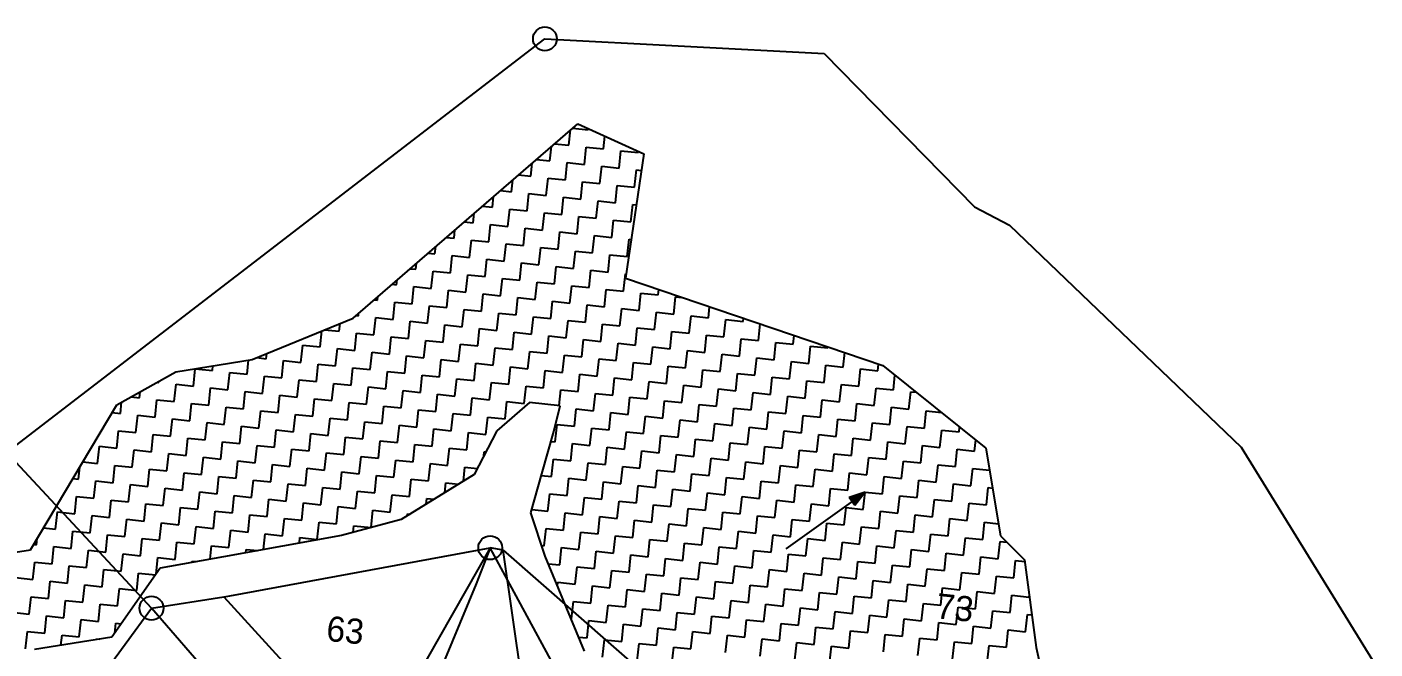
# Model space of a CAD drawing. Header units: metres. Extents: x 280481 to 282563, y 2046849 to 2049468.
# Drawn here: x 281472 to 282284, y 2049094 to 2049468 of the extents above; entities that cross this region are included whole.
import ezdxf
from ezdxf.enums import TextEntityAlignment as Align

# ---------------------------------------------------------------- set-up
doc = ezdxf.new("R2010")
doc.units = ezdxf.units.M
for name, color, linetype in [('POLY_HATCH', 12, 'Continuous'), ('POLY_PARCEL', 6, 'Continuous'), ('TEXT_PARCEL', 7, 'Continuous'), ('V_BOUND_LINE', 7, 'Continuous')]:
    doc.layers.add(name, color=color, linetype=linetype)
doc.styles.add('TEXT_MAP', font='')
doc.styles.get('TEXT_MAP').set_extended_font_data('Kruti Dev 050')

msp = doc.modelspace()

# ---------------------------------------------------------------- hatches: boundary and pattern name
h = msp.add_hatch(color=256)
h.paths.add_polyline_path([(281968.76, 2049182.79), (281970.49, 2049180.37), (281976.68, 2049188.46)])
h.paths.add_polyline_path([(281976.68, 2049188.46), (281967.02, 2049185.21), (281968.76, 2049182.79)])

# ---------------------------------------------------------------- linework, layer by layer
for p, q in [((281976.68, 2049188.46), (281928.96, 2049154.28)), ((281976.68, 2049188.46), (281967.02, 2049185.21)), ((281970.49, 2049180.37), (281967.02, 2049185.21)), ((281976.68, 2049188.46), (281970.49, 2049180.37))]:
    msp.add_line(p, q)
for centre in [(281783.68, 2049461.34), (281750.73, 2049154.96), (281546.58, 2049118.54)]:
    msp.add_circle(centre, 7.15)
at = {"layer": 'POLY_HATCH'}
for p, q in [((281668.03, 2049293.22), (281803.45, 2049410.19)), ((281803.45, 2049410.19), (281843.21, 2049392.12)), ((281843.21, 2049392.12), (281832.21, 2049317.19)), ((281832.21, 2049317.19), (281987.32, 2049264.67)), ((281607.27, 2049268.27), (281668.03, 2049293.22)), ((281561.22, 2049260.8), (281607.27, 2049268.27)), ((281987.32, 2049264.67), (282049.46, 2049214.93)), ((281525.68, 2049240.9), (281561.22, 2049260.8)), ((281473.6, 2049153.64), (281525.68, 2049240.9)), ((281774.47, 2049242.36), (281754.68, 2049225.43)), ((281792.78, 2049240.43), (281774.47, 2049242.36)), ((281789.08, 2049224.88), (281792.78, 2049240.43)), ((281754.68, 2049225.43), (281741.1, 2049199.1)), ((281781.77, 2049199.44), (281789.08, 2049224.88)), ((282049.46, 2049214.93), (282058.28, 2049162.07)), ((281741.1, 2049199.1), (281697.07, 2049171.88)), ((281775.18, 2049175.97), (281781.77, 2049199.44)), ((281783.74, 2049149.87), (281775.18, 2049175.97)), ((281697.07, 2049171.88), (281661.08, 2049162.31)), ((281661.08, 2049162.31), (281590.06, 2049149.5)), ((282058.28, 2049162.07), (282072.71, 2049147.7)), ((281450.07, 2049149.95), (281473.6, 2049153.64)), ((281590.06, 2049149.5), (281551.8, 2049142.74)), ((281807.55, 2049092.66), (281783.74, 2049149.87)), ((281551.8, 2049142.74), (281522.71, 2049101.09)), ((282072.71, 2049147.7), (282079.66, 2049094.79)), ((281522.71, 2049101.09), (281476.14, 2049093.66)), ((282079.66, 2049094.79), (282083.19, 2049079.51))]:
    msp.add_line(p, q, dxfattribs=at)
at = {"layer": 'POLY_HATCH', "linetype": 'Continuous'}
for p, q in [((281798.19, 2049397.28), (281799.16, 2049406.49)), ((281800.44, 2049407.6), (281809.73, 2049406.62)), ((281809.73, 2049406.62), (281809.8, 2049407.31)), ((281819.07, 2049395.08), (281819.87, 2049402.73)), ((281786.65, 2049387.94), (281787.55, 2049396.46)), ((281789.55, 2049398.19), (281798.19, 2049397.28)), ((281807.53, 2049385.74), (281808.63, 2049396.18)), ((281808.63, 2049396.18), (281819.07, 2049395.08)), ((281828.4, 2049383.54), (281829.5, 2049393.97)), ((281829.5, 2049393.97), (281839.94, 2049392.87)), ((281839.94, 2049392.87), (281840.01, 2049393.57)), ((281775.11, 2049378.61), (281775.94, 2049386.43)), ((281778.67, 2049388.79), (281786.65, 2049387.94)), ((281795.99, 2049376.4), (281797.09, 2049386.84)), ((281797.09, 2049386.84), (281807.53, 2049385.74)), ((281816.86, 2049374.2), (281817.96, 2049384.64)), ((281817.96, 2049384.64), (281828.4, 2049383.54)), ((281763.57, 2049369.27), (281764.32, 2049376.4)), ((281767.78, 2049379.38), (281775.11, 2049378.61)), ((281784.45, 2049367.07), (281785.55, 2049377.51)), ((281785.55, 2049377.51), (281795.99, 2049376.4)), ((281837.74, 2049372), (281838.84, 2049382.43)), ((281838.84, 2049382.43), (281841.74, 2049382.13)), ((281756.89, 2049369.98), (281763.57, 2049369.27)), ((281772.91, 2049357.73), (281774.01, 2049368.17)), ((281774.01, 2049368.17), (281784.45, 2049367.07)), ((281805.32, 2049364.86), (281806.42, 2049375.3)), ((281806.42, 2049375.3), (281816.86, 2049374.2)), ((281826.2, 2049362.66), (281827.3, 2049373.1)), ((281827.3, 2049373.1), (281837.74, 2049372)), ((281746, 2049360.57), (281752.03, 2049359.94)), ((281752.03, 2049359.94), (281752.71, 2049366.37)), ((281793.78, 2049355.53), (281794.88, 2049365.97)), ((281794.88, 2049365.97), (281805.32, 2049364.86)), ((281814.66, 2049353.32), (281815.76, 2049363.76)), ((281815.76, 2049363.76), (281826.2, 2049362.66)), ((281835.53, 2049351.12), (281836.64, 2049361.56)), ((281836.64, 2049361.56), (281838.69, 2049361.34)), ((281740.49, 2049350.6), (281741.1, 2049356.33)), ((281761.37, 2049348.4), (281762.47, 2049358.83)), ((281762.47, 2049358.83), (281772.91, 2049357.73)), ((281782.24, 2049346.19), (281783.34, 2049356.63)), ((281783.34, 2049356.63), (281793.78, 2049355.53)), ((281803.12, 2049343.99), (281804.22, 2049354.43)), ((281804.22, 2049354.43), (281814.66, 2049353.32)), ((281823.99, 2049341.78), (281825.1, 2049352.22)), ((281825.1, 2049352.22), (281835.53, 2049351.12)), ((281728.95, 2049341.26), (281729.48, 2049346.3)), ((281735.11, 2049351.17), (281740.49, 2049350.6)), ((281749.83, 2049339.06), (281750.93, 2049349.5)), ((281750.93, 2049349.5), (281761.37, 2049348.4)), ((281770.7, 2049336.86), (281771.8, 2049347.29)), ((281771.8, 2049347.29), (281782.24, 2049346.19)), ((281791.58, 2049334.65), (281792.68, 2049345.09)), ((281792.68, 2049345.09), (281803.12, 2049343.99)), ((281717.41, 2049331.93), (281717.87, 2049336.27)), ((281724.23, 2049341.76), (281728.95, 2049341.26)), ((281738.29, 2049329.72), (281739.39, 2049340.16)), ((281739.39, 2049340.16), (281749.83, 2049339.06)), ((281759.16, 2049327.52), (281760.26, 2049337.96)), ((281760.26, 2049337.96), (281770.7, 2049336.86)), ((281780.04, 2049325.32), (281781.14, 2049335.75)), ((281781.14, 2049335.75), (281791.58, 2049334.65)), ((281812.45, 2049332.45), (281813.56, 2049342.89)), ((281813.56, 2049342.89), (281823.99, 2049341.78)), ((281833.33, 2049330.24), (281834.43, 2049340.68)), ((281834.43, 2049340.68), (281835.64, 2049340.56)), ((281713.34, 2049332.36), (281717.41, 2049331.93)), ((281726.75, 2049320.39), (281727.85, 2049330.83)), ((281727.85, 2049330.83), (281738.29, 2049329.72)), ((281747.62, 2049318.18), (281748.73, 2049328.62)), ((281748.73, 2049328.62), (281759.16, 2049327.52)), ((281800.91, 2049323.11), (281802.02, 2049333.55)), ((281802.02, 2049333.55), (281812.45, 2049332.45)), ((281821.79, 2049320.91), (281822.89, 2049331.35)), ((281822.89, 2049331.35), (281833.33, 2049330.24)), ((281702.45, 2049322.95), (281705.87, 2049322.59)), ((281705.87, 2049322.59), (281706.26, 2049326.24)), ((281715.21, 2049311.05), (281716.31, 2049321.49)), ((281716.31, 2049321.49), (281726.75, 2049320.39)), ((281736.08, 2049308.85), (281737.19, 2049319.29)), ((281737.19, 2049319.29), (281747.62, 2049318.18)), ((281768.5, 2049315.98), (281769.6, 2049326.42)), ((281769.6, 2049326.42), (281780.04, 2049325.32)), ((281789.37, 2049313.78), (281790.48, 2049324.21)), ((281790.48, 2049324.21), (281800.91, 2049323.11)), ((281810.25, 2049311.57), (281811.35, 2049322.01)), ((281811.35, 2049322.01), (281821.79, 2049320.91)), ((281831.13, 2049309.37), (281832.23, 2049319.81)), ((281832.23, 2049319.81), (281832.59, 2049319.77)), ((281691.56, 2049313.55), (281694.33, 2049313.26)), ((281694.33, 2049313.26), (281694.64, 2049316.21)), ((281703.67, 2049301.72), (281704.77, 2049312.15)), ((281704.77, 2049312.15), (281715.21, 2049311.05)), ((281756.96, 2049306.64), (281758.06, 2049317.08)), ((281758.06, 2049317.08), (281768.5, 2049315.98)), ((281777.84, 2049304.44), (281778.94, 2049314.88)), ((281778.94, 2049314.88), (281789.37, 2049313.78)), ((281798.71, 2049302.24), (281799.81, 2049312.67)), ((281799.81, 2049312.67), (281810.25, 2049311.57)), ((281680.68, 2049304.14), (281682.79, 2049303.92)), ((281682.79, 2049303.92), (281683.03, 2049306.18)), ((281692.13, 2049292.38), (281693.23, 2049302.82)), ((281693.23, 2049302.82), (281703.67, 2049301.72)), ((281724.54, 2049299.51), (281725.65, 2049309.95)), ((281725.65, 2049309.95), (281736.08, 2049308.85)), ((281745.42, 2049297.31), (281746.52, 2049307.75)), ((281746.52, 2049307.75), (281756.96, 2049306.64)), ((281766.3, 2049295.1), (281767.4, 2049305.54)), ((281767.4, 2049305.54), (281777.84, 2049304.44)), ((281787.17, 2049292.9), (281788.27, 2049303.34)), ((281788.27, 2049303.34), (281798.71, 2049302.24)), ((281819.59, 2049300.03), (281820.69, 2049310.47)), ((281820.69, 2049310.47), (281831.13, 2049309.37)), ((281840.46, 2049297.83), (281841.56, 2049308.27)), ((281841.56, 2049308.27), (281852, 2049307.17)), ((281852, 2049307.17), (281852.34, 2049310.38)), ((281861.34, 2049295.63), (281862.44, 2049306.06)), ((281862.44, 2049306.06), (281866.27, 2049305.66)), ((281669.79, 2049294.74), (281671.25, 2049294.58)), ((281671.25, 2049294.58), (281671.42, 2049296.15)), ((281713, 2049290.18), (281714.11, 2049300.61)), ((281714.11, 2049300.61), (281724.54, 2049299.51)), ((281733.88, 2049287.97), (281734.98, 2049298.41)), ((281734.98, 2049298.41), (281745.42, 2049297.31)), ((281754.76, 2049285.77), (281755.86, 2049296.21)), ((281755.86, 2049296.21), (281766.3, 2049295.1)), ((281808.05, 2049290.7), (281809.15, 2049301.13)), ((281809.15, 2049301.13), (281819.59, 2049300.03)), ((281828.92, 2049288.49), (281830.02, 2049298.93)), ((281830.02, 2049298.93), (281840.46, 2049297.83)), ((281849.8, 2049286.29), (281850.9, 2049296.73)), ((281850.9, 2049296.73), (281861.34, 2049295.63)), ((281870.67, 2049284.09), (281871.78, 2049294.52)), ((281871.78, 2049294.52), (281882.21, 2049293.42)), ((281882.21, 2049293.42), (281882.91, 2049300.02)), ((281659.71, 2049285.25), (281660.22, 2049290.01)), ((281680.59, 2049283.04), (281681.69, 2049293.48)), ((281681.69, 2049293.48), (281692.13, 2049292.38)), ((281701.46, 2049280.84), (281702.57, 2049291.28)), ((281702.57, 2049291.28), (281713, 2049290.18)), ((281722.34, 2049278.64), (281723.44, 2049289.07)), ((281723.44, 2049289.07), (281733.88, 2049287.97)), ((281743.22, 2049276.43), (281744.32, 2049286.87)), ((281744.32, 2049286.87), (281754.76, 2049285.77)), ((281775.63, 2049283.56), (281776.73, 2049294)), ((281776.73, 2049294), (281787.17, 2049292.9)), ((281796.51, 2049281.36), (281797.61, 2049291.8)), ((281797.61, 2049291.8), (281808.05, 2049290.7)), ((281817.38, 2049279.16), (281818.48, 2049289.6)), ((281818.48, 2049289.6), (281828.92, 2049288.49)), ((281838.26, 2049276.95), (281839.36, 2049287.39)), ((281839.36, 2049287.39), (281849.8, 2049286.29)), ((281891.55, 2049281.88), (281892.65, 2049292.32)), ((281892.65, 2049292.32), (281903.09, 2049291.22)), ((281903.09, 2049291.22), (281903.29, 2049293.12)), ((281912.43, 2049279.68), (281913.48, 2049289.67)), ((281648.17, 2049275.91), (281649.18, 2049285.48)), ((281650.88, 2049286.18), (281659.71, 2049285.25)), ((281669.05, 2049273.71), (281670.15, 2049284.15)), ((281670.15, 2049284.15), (281680.59, 2049283.04)), ((281689.92, 2049271.5), (281691.03, 2049281.94)), ((281691.03, 2049281.94), (281701.46, 2049280.84)), ((281710.8, 2049269.3), (281711.9, 2049279.74)), ((281711.9, 2049279.74), (281722.34, 2049278.64)), ((281764.09, 2049274.23), (281765.19, 2049284.67)), ((281765.19, 2049284.67), (281775.63, 2049283.56)), ((281784.97, 2049272.02), (281786.07, 2049282.46)), ((281786.07, 2049282.46), (281796.51, 2049281.36)), ((281805.84, 2049269.82), (281806.95, 2049280.26)), ((281806.95, 2049280.26), (281817.38, 2049279.16)), ((281859.13, 2049274.75), (281860.24, 2049285.19)), ((281860.24, 2049285.19), (281870.67, 2049284.09)), ((281880.01, 2049272.55), (281881.11, 2049282.98)), ((281881.11, 2049282.98), (281891.55, 2049281.88)), ((281900.89, 2049270.34), (281901.99, 2049280.78)), ((281901.99, 2049280.78), (281912.43, 2049279.68)), ((281921.76, 2049268.14), (281922.86, 2049278.58)), ((281922.86, 2049278.58), (281933.3, 2049277.47)), ((281933.3, 2049277.47), (281933.86, 2049282.77)), ((281615.76, 2049268.78), (281616.09, 2049271.89)), ((281636.63, 2049266.57), (281637.73, 2049277.01)), ((281637.73, 2049277.01), (281648.17, 2049275.91)), ((281657.51, 2049264.37), (281658.61, 2049274.81)), ((281658.61, 2049274.81), (281669.05, 2049273.71)), ((281678.38, 2049262.17), (281679.49, 2049272.61)), ((281679.49, 2049272.61), (281689.92, 2049271.5)), ((281699.26, 2049259.96), (281700.36, 2049270.4)), ((281700.36, 2049270.4), (281710.8, 2049269.3)), ((281731.68, 2049267.1), (281732.78, 2049277.53)), ((281732.78, 2049277.53), (281743.22, 2049276.43)), ((281752.55, 2049264.89), (281753.65, 2049275.33)), ((281753.65, 2049275.33), (281764.09, 2049274.23)), ((281773.43, 2049262.69), (281774.53, 2049273.13)), ((281774.53, 2049273.13), (281784.97, 2049272.02)), ((281794.3, 2049260.49), (281795.41, 2049270.92)), ((281795.41, 2049270.92), (281805.84, 2049269.82)), ((281826.72, 2049267.62), (281827.82, 2049278.06)), ((281827.82, 2049278.06), (281838.26, 2049276.95)), ((281847.59, 2049265.41), (281848.7, 2049275.85)), ((281848.7, 2049275.85), (281859.13, 2049274.75)), ((281868.47, 2049263.21), (281869.57, 2049273.65)), ((281869.57, 2049273.65), (281880.01, 2049272.55)), ((281889.35, 2049261.01), (281890.45, 2049271.44)), ((281890.45, 2049271.44), (281900.89, 2049270.34)), ((281942.64, 2049265.93), (281943.74, 2049276.37)), ((281943.74, 2049276.37), (281954.18, 2049275.27)), ((281954.18, 2049275.27), (281954.24, 2049275.87)), ((281963.51, 2049263.73), (281964.43, 2049272.42)), ((281571.8, 2049252.31), (281572.9, 2049262.69)), ((281573.1, 2049262.73), (281583.34, 2049261.65)), ((281583.34, 2049261.65), (281583.64, 2049264.44)), ((281604.22, 2049259.44), (281605.11, 2049267.92)), ((281609.98, 2049269.39), (281615.76, 2049268.78)), ((281625.09, 2049257.24), (281626.2, 2049267.68)), ((281626.2, 2049267.68), (281636.63, 2049266.57)), ((281645.97, 2049255.04), (281647.07, 2049265.47)), ((281647.07, 2049265.47), (281657.51, 2049264.37)), ((281666.84, 2049252.83), (281667.95, 2049263.27)), ((281667.95, 2049263.27), (281678.38, 2049262.17)), ((281720.14, 2049257.76), (281721.24, 2049268.2)), ((281721.24, 2049268.2), (281731.68, 2049267.1)), ((281741.01, 2049255.56), (281742.11, 2049265.99)), ((281742.11, 2049265.99), (281752.55, 2049264.89)), ((281761.89, 2049253.35), (281762.99, 2049263.79)), ((281762.99, 2049263.79), (281773.43, 2049262.69)), ((281815.18, 2049258.28), (281816.28, 2049268.72)), ((281816.28, 2049268.72), (281826.72, 2049267.62)), ((281836.06, 2049256.08), (281837.16, 2049266.52)), ((281837.16, 2049266.52), (281847.59, 2049265.41)), ((281856.93, 2049253.87), (281858.03, 2049264.31)), ((281858.03, 2049264.31), (281868.47, 2049263.21)), ((281877.81, 2049251.67), (281878.91, 2049262.11)), ((281878.91, 2049262.11), (281889.35, 2049261.01)), ((281910.22, 2049258.8), (281911.32, 2049269.24)), ((281911.32, 2049269.24), (281921.76, 2049268.14)), ((281931.1, 2049256.6), (281932.2, 2049267.04)), ((281932.2, 2049267.04), (281942.64, 2049265.93)), ((281951.97, 2049254.4), (281953.08, 2049264.83)), ((281953.08, 2049264.83), (281963.51, 2049263.73)), ((281972.85, 2049252.19), (281973.95, 2049262.63)), ((281973.95, 2049262.63), (281984.39, 2049261.53)), ((281984.39, 2049261.53), (281984.81, 2049265.52)), ((281550.14, 2049254.6), (281550.93, 2049254.51)), ((281550.93, 2049254.51), (281550.98, 2049255.07)), ((281592.68, 2049250.11), (281593.78, 2049260.54)), ((281593.78, 2049260.54), (281604.22, 2049259.44)), ((281613.55, 2049247.9), (281614.66, 2049258.34)), ((281614.66, 2049258.34), (281625.09, 2049257.24)), ((281634.43, 2049245.7), (281635.53, 2049256.14)), ((281635.53, 2049256.14), (281645.97, 2049255.04)), ((281655.31, 2049243.5), (281656.41, 2049253.93)), ((281656.41, 2049253.93), (281666.84, 2049252.83)), ((281687.72, 2049250.63), (281688.82, 2049261.07)), ((281688.82, 2049261.07), (281699.26, 2049259.96)), ((281708.6, 2049248.42), (281709.7, 2049258.86)), ((281709.7, 2049258.86), (281720.14, 2049257.76)), ((281729.47, 2049246.22), (281730.57, 2049256.66)), ((281730.57, 2049256.66), (281741.01, 2049255.56)), ((281750.35, 2049244.02), (281751.45, 2049254.45)), ((281751.45, 2049254.45), (281761.89, 2049253.35)), ((281782.76, 2049251.15), (281783.87, 2049261.59)), ((281783.87, 2049261.59), (281794.3, 2049260.49)), ((281803.64, 2049248.95), (281804.74, 2049259.38)), ((281804.74, 2049259.38), (281815.18, 2049258.28)), ((281824.52, 2049246.74), (281825.62, 2049257.18)), ((281825.62, 2049257.18), (281836.06, 2049256.08)), ((281845.39, 2049244.54), (281846.49, 2049254.98)), ((281846.49, 2049254.98), (281856.93, 2049253.87)), ((281898.68, 2049249.47), (281899.78, 2049259.9)), ((281899.78, 2049259.9), (281910.22, 2049258.8)), ((281919.56, 2049247.26), (281920.66, 2049257.7)), ((281920.66, 2049257.7), (281931.1, 2049256.6)), ((281940.43, 2049245.06), (281941.54, 2049255.5)), ((281941.54, 2049255.5), (281951.97, 2049254.4)), ((281993.73, 2049249.99), (281994.66, 2049258.8)), ((281539.39, 2049245.18), (281539.77, 2049248.79)), ((281560.26, 2049242.97), (281561.36, 2049253.41)), ((281561.36, 2049253.41), (281571.8, 2049252.31)), ((281581.14, 2049240.77), (281582.24, 2049251.21)), ((281582.24, 2049251.21), (281592.68, 2049250.11)), ((281602.01, 2049238.57), (281603.12, 2049249)), ((281603.12, 2049249), (281613.55, 2049247.9)), ((281622.89, 2049236.36), (281623.99, 2049246.8)), ((281623.99, 2049246.8), (281634.43, 2049245.7)), ((281676.18, 2049241.29), (281677.28, 2049251.73)), ((281677.28, 2049251.73), (281687.72, 2049250.63)), ((281697.06, 2049239.09), (281698.16, 2049249.53)), ((281698.16, 2049249.53), (281708.6, 2049248.42)), ((281717.93, 2049236.88), (281719.03, 2049247.32)), ((281719.03, 2049247.32), (281729.47, 2049246.22)), ((281771.22, 2049241.81), (281772.33, 2049252.25)), ((281772.33, 2049252.25), (281782.76, 2049251.15)), ((281792.19, 2049240.49), (281793.2, 2049250.05)), ((281793.2, 2049250.05), (281803.64, 2049248.95)), ((281812.98, 2049237.41), (281814.08, 2049247.84)), ((281814.08, 2049247.84), (281824.52, 2049246.74)), ((281866.27, 2049242.33), (281867.37, 2049252.77)), ((281867.37, 2049252.77), (281877.81, 2049251.67)), ((281887.14, 2049240.13), (281888.24, 2049250.57)), ((281888.24, 2049250.57), (281898.68, 2049249.47)), ((281908.02, 2049237.93), (281909.12, 2049248.36)), ((281909.12, 2049248.36), (281919.56, 2049247.26)), ((281928.89, 2049235.72), (281930, 2049246.16)), ((281930, 2049246.16), (281940.43, 2049245.06)), ((281961.31, 2049242.86), (281962.41, 2049253.29)), ((281962.41, 2049253.29), (281972.85, 2049252.19)), ((281982.19, 2049240.65), (281983.29, 2049251.09)), ((281983.29, 2049251.09), (281993.73, 2049249.99)), ((282003.06, 2049238.45), (282004.16, 2049248.89)), ((282004.16, 2049248.89), (282007.47, 2049248.54)), ((281527.85, 2049235.84), (281528.55, 2049242.51)), ((281534.28, 2049245.72), (281539.39, 2049245.18)), ((281548.72, 2049233.64), (281549.82, 2049244.08)), ((281549.82, 2049244.08), (281560.26, 2049242.97)), ((281569.6, 2049231.43), (281570.7, 2049241.87)), ((281570.7, 2049241.87), (281581.14, 2049240.77)), ((281590.47, 2049229.23), (281591.58, 2049239.67)), ((281591.58, 2049239.67), (281602.01, 2049238.57)), ((281643.77, 2049234.16), (281644.87, 2049244.6)), ((281644.87, 2049244.6), (281655.31, 2049243.5)), ((281664.64, 2049231.96), (281665.74, 2049242.39)), ((281665.74, 2049242.39), (281676.18, 2049241.29)), ((281685.52, 2049229.75), (281686.62, 2049240.19)), ((281686.62, 2049240.19), (281697.06, 2049239.09)), ((281706.39, 2049227.55), (281707.49, 2049237.99)), ((281707.49, 2049237.99), (281717.93, 2049236.88)), ((281738.81, 2049234.68), (281739.91, 2049245.12)), ((281739.91, 2049245.12), (281750.35, 2049244.02)), ((281759.68, 2049232.48), (281760.79, 2049242.91)), ((281760.79, 2049242.91), (281771.22, 2049241.81)), ((281801.44, 2049228.07), (281802.54, 2049238.51)), ((281802.54, 2049238.51), (281812.98, 2049237.41)), ((281833.85, 2049235.2), (281834.95, 2049245.64)), ((281834.95, 2049245.64), (281845.39, 2049244.54)), ((281854.73, 2049233), (281855.83, 2049243.44)), ((281855.83, 2049243.44), (281866.27, 2049242.33)), ((281875.6, 2049230.79), (281876.7, 2049241.23)), ((281876.7, 2049241.23), (281887.14, 2049240.13)), ((281896.48, 2049228.59), (281897.58, 2049239.03)), ((281897.58, 2049239.03), (281908.02, 2049237.93)), ((281949.77, 2049233.52), (281950.87, 2049243.96)), ((281950.87, 2049243.96), (281961.31, 2049242.86)), ((281970.65, 2049231.32), (281971.75, 2049241.75)), ((281971.75, 2049241.75), (281982.19, 2049240.65)), ((281991.52, 2049229.11), (281992.62, 2049239.55)), ((281992.62, 2049239.55), (282003.06, 2049238.45)), ((281522.97, 2049236.36), (281527.85, 2049235.84)), ((281537.18, 2049224.3), (281538.28, 2049234.74)), ((281538.28, 2049234.74), (281548.72, 2049233.64)), ((281558.06, 2049222.1), (281559.16, 2049232.54)), ((281559.16, 2049232.54), (281569.6, 2049231.43)), ((281578.93, 2049219.89), (281580.04, 2049230.33)), ((281580.04, 2049230.33), (281590.47, 2049229.23)), ((281611.35, 2049227.03), (281612.45, 2049237.46)), ((281612.45, 2049237.46), (281622.89, 2049236.36)), ((281632.23, 2049224.82), (281633.33, 2049235.26)), ((281633.33, 2049235.26), (281643.77, 2049234.16)), ((281653.1, 2049222.62), (281654.2, 2049233.06)), ((281654.2, 2049233.06), (281664.64, 2049231.96)), ((281673.98, 2049220.42), (281675.08, 2049230.85)), ((281675.08, 2049230.85), (281685.52, 2049229.75)), ((281727.27, 2049225.34), (281728.37, 2049235.78)), ((281728.37, 2049235.78), (281738.81, 2049234.68)), ((281748.14, 2049223.14), (281749.25, 2049233.58)), ((281749.25, 2049233.58), (281759.68, 2049232.48)), ((281822.31, 2049225.87), (281823.41, 2049236.3)), ((281823.41, 2049236.3), (281833.85, 2049235.2)), ((281843.19, 2049223.66), (281844.29, 2049234.1)), ((281844.29, 2049234.1), (281854.73, 2049233)), ((281864.06, 2049221.46), (281865.17, 2049231.9)), ((281865.17, 2049231.9), (281875.6, 2049230.79)), ((281884.94, 2049219.25), (281886.04, 2049229.69)), ((281886.04, 2049229.69), (281896.48, 2049228.59)), ((281917.35, 2049226.39), (281918.46, 2049236.82)), ((281918.46, 2049236.82), (281928.89, 2049235.72)), ((281938.23, 2049224.18), (281939.33, 2049234.62)), ((281939.33, 2049234.62), (281949.77, 2049233.52)), ((281959.11, 2049221.98), (281960.21, 2049232.42)), ((281960.21, 2049232.42), (281970.65, 2049231.32)), ((281979.98, 2049219.78), (281981.08, 2049230.21)), ((281981.08, 2049230.21), (281991.52, 2049229.11)), ((282012.4, 2049226.91), (282013.5, 2049237.35)), ((282013.5, 2049237.35), (282022.66, 2049236.38)), ((281525.64, 2049214.97), (281526.74, 2049225.4)), ((281526.74, 2049225.4), (281537.18, 2049224.3)), ((281546.52, 2049212.76), (281547.62, 2049223.2)), ((281547.62, 2049223.2), (281558.06, 2049222.1)), ((281599.81, 2049217.69), (281600.91, 2049228.13)), ((281600.91, 2049228.13), (281611.35, 2049227.03)), ((281620.69, 2049215.49), (281621.79, 2049225.93)), ((281621.79, 2049225.93), (281632.23, 2049224.82)), ((281641.56, 2049213.28), (281642.66, 2049223.72)), ((281642.66, 2049223.72), (281653.1, 2049222.62)), ((281662.44, 2049211.08), (281663.54, 2049221.52)), ((281663.54, 2049221.52), (281673.98, 2049220.42)), ((281694.85, 2049218.21), (281695.95, 2049228.65)), ((281695.95, 2049228.65), (281706.39, 2049227.55)), ((281715.73, 2049216.01), (281716.83, 2049226.45)), ((281716.83, 2049226.45), (281727.27, 2049225.34)), ((281736.6, 2049213.8), (281737.71, 2049224.24)), ((281737.71, 2049224.24), (281748.14, 2049223.14)), ((281789.9, 2049218.73), (281791, 2049229.17)), ((281791, 2049229.17), (281801.44, 2049228.07)), ((281810.77, 2049216.53), (281811.87, 2049226.97)), ((281811.87, 2049226.97), (281822.31, 2049225.87)), ((281831.65, 2049214.33), (281832.75, 2049224.76)), ((281832.75, 2049224.76), (281843.19, 2049223.66)), ((281852.52, 2049212.12), (281853.63, 2049222.56)), ((281853.63, 2049222.56), (281864.06, 2049221.46)), ((281905.81, 2049217.05), (281906.92, 2049227.49)), ((281906.92, 2049227.49), (281917.35, 2049226.39)), ((281926.69, 2049214.85), (281927.79, 2049225.29)), ((281927.79, 2049225.29), (281938.23, 2049224.18)), ((281947.57, 2049212.64), (281948.67, 2049223.08)), ((281948.67, 2049223.08), (281959.11, 2049221.98)), ((282000.86, 2049217.57), (282001.96, 2049228.01)), ((282001.96, 2049228.01), (282012.4, 2049226.91)), ((282021.73, 2049215.37), (282022.84, 2049225.81)), ((282022.84, 2049225.81), (282033.27, 2049224.7)), ((282033.27, 2049224.7), (282033.58, 2049227.63)), ((281514.1, 2049205.63), (281515.21, 2049216.07)), ((281515.21, 2049216.07), (281525.64, 2049214.97)), ((281534.98, 2049203.43), (281536.08, 2049213.86)), ((281536.08, 2049213.86), (281546.52, 2049212.76)), ((281567.39, 2049210.56), (281568.5, 2049221)), ((281568.5, 2049221), (281578.93, 2049219.89)), ((281588.27, 2049208.35), (281589.37, 2049218.79)), ((281589.37, 2049218.79), (281599.81, 2049217.69)), ((281609.15, 2049206.15), (281610.25, 2049216.59)), ((281610.25, 2049216.59), (281620.69, 2049215.49)), ((281630.02, 2049203.95), (281631.12, 2049214.39)), ((281631.12, 2049214.39), (281641.56, 2049213.28)), ((281683.31, 2049208.88), (281684.42, 2049219.31)), ((281684.42, 2049219.31), (281694.85, 2049218.21)), ((281704.19, 2049206.67), (281705.29, 2049217.11)), ((281705.29, 2049217.11), (281715.73, 2049216.01)), ((281725.06, 2049204.47), (281726.17, 2049214.91)), ((281726.17, 2049214.91), (281736.6, 2049213.8)), ((281787.39, 2049219), (281789.9, 2049218.73)), ((281799.23, 2049207.19), (281800.33, 2049217.63)), ((281800.33, 2049217.63), (281810.77, 2049216.53)), ((281820.11, 2049204.99), (281821.21, 2049215.43)), ((281821.21, 2049215.43), (281831.65, 2049214.33)), ((281873.4, 2049209.92), (281874.5, 2049220.36)), ((281874.5, 2049220.36), (281884.94, 2049219.25)), ((281894.28, 2049207.71), (281895.38, 2049218.15)), ((281895.38, 2049218.15), (281905.81, 2049217.05)), ((281915.15, 2049205.51), (281916.25, 2049215.95)), ((281916.25, 2049215.95), (281926.69, 2049214.85)), ((281936.03, 2049203.31), (281937.13, 2049213.75)), ((281937.13, 2049213.75), (281947.57, 2049212.64)), ((281968.44, 2049210.44), (281969.54, 2049220.88)), ((281969.54, 2049220.88), (281979.98, 2049219.78)), ((281989.32, 2049208.24), (281990.42, 2049218.67)), ((281990.42, 2049218.67), (282000.86, 2049217.57)), ((282010.19, 2049206.03), (282011.3, 2049216.47)), ((282011.3, 2049216.47), (282021.73, 2049215.37)), ((282031.07, 2049203.83), (282032.17, 2049214.27)), ((282032.17, 2049214.27), (282042.61, 2049213.16)), ((282042.61, 2049213.16), (282043.31, 2049219.84)), ((281505.19, 2049206.57), (281514.1, 2049205.63)), ((281555.85, 2049201.22), (281556.96, 2049211.66)), ((281556.96, 2049211.66), (281567.39, 2049210.56)), ((281576.73, 2049199.02), (281577.83, 2049209.46)), ((281577.83, 2049209.46), (281588.27, 2049208.35)), ((281597.61, 2049196.82), (281598.71, 2049207.25)), ((281598.71, 2049207.25), (281609.15, 2049206.15)), ((281650.9, 2049201.74), (281652, 2049212.18)), ((281652, 2049212.18), (281662.44, 2049211.08)), ((281671.77, 2049199.54), (281672.88, 2049209.98)), ((281672.88, 2049209.98), (281683.31, 2049208.88)), ((281692.65, 2049197.34), (281693.75, 2049207.77)), ((281693.75, 2049207.77), (281704.19, 2049206.67)), ((281713.53, 2049195.13), (281714.63, 2049205.57)), ((281714.63, 2049205.57), (281725.06, 2049204.47)), ((281746.77, 2049210.1), (281747.04, 2049212.7)), ((281747.04, 2049212.7), (281748.06, 2049212.6)), ((281787.69, 2049197.86), (281788.79, 2049208.3)), ((281788.79, 2049208.3), (281799.23, 2049207.19)), ((281808.57, 2049195.65), (281809.67, 2049206.09)), ((281809.67, 2049206.09), (281820.11, 2049204.99)), ((281840.98, 2049202.79), (281842.09, 2049213.22)), ((281842.09, 2049213.22), (281852.52, 2049212.12)), ((281861.86, 2049200.58), (281862.96, 2049211.02)), ((281862.96, 2049211.02), (281873.4, 2049209.92)), ((281882.74, 2049198.38), (281883.84, 2049208.82)), ((281883.84, 2049208.82), (281894.28, 2049207.71)), ((281903.61, 2049196.18), (281904.71, 2049206.61)), ((281904.71, 2049206.61), (281915.15, 2049205.51)), ((281956.9, 2049201.1), (281958, 2049211.54)), ((281958, 2049211.54), (281968.44, 2049210.44)), ((281977.78, 2049198.9), (281978.88, 2049209.34)), ((281978.88, 2049209.34), (281989.32, 2049208.24)), ((281998.65, 2049196.7), (281999.76, 2049207.13)), ((281999.76, 2049207.13), (282010.19, 2049206.03)), ((281502.56, 2049196.29), (281503.32, 2049203.43)), ((281523.44, 2049194.09), (281524.54, 2049204.53)), ((281524.54, 2049204.53), (281534.98, 2049203.43)), ((281544.32, 2049191.89), (281545.42, 2049202.32)), ((281545.42, 2049202.32), (281555.85, 2049201.22)), ((281565.19, 2049189.68), (281566.29, 2049200.12)), ((281566.29, 2049200.12), (281576.73, 2049199.02)), ((281586.07, 2049187.48), (281587.17, 2049197.92)), ((281587.17, 2049197.92), (281597.61, 2049196.82)), ((281618.48, 2049194.61), (281619.58, 2049205.05)), ((281619.58, 2049205.05), (281630.02, 2049203.95)), ((281639.36, 2049192.41), (281640.46, 2049202.85)), ((281640.46, 2049202.85), (281650.9, 2049201.74)), ((281660.23, 2049190.2), (281661.34, 2049200.64)), ((281661.34, 2049200.64), (281671.77, 2049199.54)), ((281681.11, 2049188), (281682.21, 2049198.44)), ((281682.21, 2049198.44), (281692.65, 2049197.34)), ((281734.63, 2049195.1), (281735.5, 2049203.37)), ((281735.5, 2049203.37), (281742.89, 2049202.59)), ((281781.51, 2049198.51), (281787.69, 2049197.86)), ((281829.44, 2049193.45), (281830.55, 2049203.89)), ((281830.55, 2049203.89), (281840.98, 2049202.79)), ((281850.32, 2049191.25), (281851.42, 2049201.68)), ((281851.42, 2049201.68), (281861.86, 2049200.58)), ((281871.2, 2049189.04), (281872.3, 2049199.48)), ((281872.3, 2049199.48), (281882.74, 2049198.38)), ((281892.07, 2049186.84), (281893.17, 2049197.28)), ((281893.17, 2049197.28), (281903.61, 2049196.18)), ((281924.49, 2049193.97), (281925.59, 2049204.41)), ((281925.59, 2049204.41), (281936.03, 2049203.31)), ((281945.36, 2049191.77), (281946.46, 2049202.21)), ((281946.46, 2049202.21), (281956.9, 2049201.1)), ((281966.24, 2049189.56), (281967.34, 2049200)), ((281967.34, 2049200), (281977.78, 2049198.9)), ((281987.11, 2049187.36), (281988.22, 2049197.8)), ((281988.22, 2049197.8), (281998.65, 2049196.7)), ((282019.53, 2049194.49), (282020.63, 2049204.93)), ((282020.63, 2049204.93), (282031.07, 2049203.83)), ((282040.41, 2049192.29), (282041.51, 2049202.73)), ((282041.51, 2049202.73), (282051.67, 2049201.65)), ((281499.27, 2049196.64), (281502.56, 2049196.29)), ((281511.9, 2049184.75), (281513, 2049195.19)), ((281513, 2049195.19), (281523.44, 2049194.09)), ((281532.78, 2049182.55), (281533.88, 2049192.99)), ((281533.88, 2049192.99), (281544.32, 2049191.89)), ((281553.65, 2049180.35), (281554.75, 2049190.78)), ((281554.75, 2049190.78), (281565.19, 2049189.68)), ((281606.94, 2049185.28), (281608.04, 2049195.71)), ((281608.04, 2049195.71), (281618.48, 2049194.61)), ((281627.82, 2049183.07), (281628.92, 2049193.51)), ((281628.92, 2049193.51), (281639.36, 2049192.41)), ((281648.69, 2049180.87), (281649.8, 2049191.31)), ((281649.8, 2049191.31), (281660.23, 2049190.2)), ((281669.57, 2049178.66), (281670.67, 2049189.1)), ((281670.67, 2049189.1), (281681.11, 2049188)), ((281701.99, 2049185.8), (281703.09, 2049196.23)), ((281703.09, 2049196.23), (281713.53, 2049195.13)), ((281723.34, 2049188.12), (281723.96, 2049194.03)), ((281723.96, 2049194.03), (281731.59, 2049193.23)), ((281797.03, 2049186.32), (281798.13, 2049196.76)), ((281798.13, 2049196.76), (281808.57, 2049195.65)), ((281817.9, 2049184.11), (281819.01, 2049194.55)), ((281819.01, 2049194.55), (281829.44, 2049193.45)), ((281838.78, 2049181.91), (281839.88, 2049192.35)), ((281839.88, 2049192.35), (281850.32, 2049191.25)), ((281859.66, 2049179.71), (281860.76, 2049190.14)), ((281860.76, 2049190.14), (281871.2, 2049189.04)), ((281912.95, 2049184.64), (281914.05, 2049195.07)), ((281914.05, 2049195.07), (281924.49, 2049193.97)), ((281933.82, 2049182.43), (281934.92, 2049192.87)), ((281934.92, 2049192.87), (281945.36, 2049191.77)), ((281954.7, 2049180.23), (281955.8, 2049190.67)), ((281955.8, 2049190.67), (281966.24, 2049189.56)), ((282007.99, 2049185.16), (282009.09, 2049195.59)), ((282009.09, 2049195.59), (282019.53, 2049194.49)), ((282028.87, 2049182.95), (282029.97, 2049193.39)), ((282029.97, 2049193.39), (282040.41, 2049192.29)), ((282049.74, 2049180.75), (282050.84, 2049191.19)), ((282050.84, 2049191.19), (282053.47, 2049190.91)), ((281500.36, 2049175.42), (281501.46, 2049185.86)), ((281501.46, 2049185.86), (281511.9, 2049184.75)), ((281521.24, 2049173.21), (281522.34, 2049183.65)), ((281522.34, 2049183.65), (281532.78, 2049182.55)), ((281542.11, 2049171.01), (281543.21, 2049181.45)), ((281543.21, 2049181.45), (281553.65, 2049180.35)), ((281574.53, 2049178.14), (281575.63, 2049188.58)), ((281575.63, 2049188.58), (281586.07, 2049187.48)), ((281595.4, 2049175.94), (281596.5, 2049186.38)), ((281596.5, 2049186.38), (281606.94, 2049185.28)), ((281616.28, 2049173.74), (281617.38, 2049184.17)), ((281617.38, 2049184.17), (281627.82, 2049183.07)), ((281637.15, 2049171.53), (281638.26, 2049181.97)), ((281638.26, 2049181.97), (281648.69, 2049180.87)), ((281690.45, 2049176.46), (281691.55, 2049186.9)), ((281691.55, 2049186.9), (281701.99, 2049185.8)), ((281712.05, 2049181.14), (281712.42, 2049184.69)), ((281712.42, 2049184.69), (281717.01, 2049184.21)), ((281785.49, 2049176.98), (281786.59, 2049187.42)), ((281786.59, 2049187.42), (281797.03, 2049186.32)), ((281806.36, 2049174.78), (281807.47, 2049185.22)), ((281807.47, 2049185.22), (281817.9, 2049184.11)), ((281827.24, 2049172.57), (281828.34, 2049183.01)), ((281828.34, 2049183.01), (281838.78, 2049181.91)), ((281848.12, 2049170.37), (281849.22, 2049180.81)), ((281849.22, 2049180.81), (281859.66, 2049179.71)), ((281880.53, 2049177.5), (281881.63, 2049187.94)), ((281881.63, 2049187.94), (281892.07, 2049186.84)), ((281901.41, 2049175.3), (281902.51, 2049185.74)), ((281902.51, 2049185.74), (281912.95, 2049184.64)), ((281922.28, 2049173.1), (281923.38, 2049183.53)), ((281923.38, 2049183.53), (281933.82, 2049182.43)), ((281943.16, 2049170.89), (281944.26, 2049181.33)), ((281944.26, 2049181.33), (281954.7, 2049180.23)), ((281975.57, 2049178.02), (281976.68, 2049188.46)), ((281976.68, 2049188.46), (281987.11, 2049187.36)), ((281996.45, 2049175.82), (281997.55, 2049186.26)), ((281997.55, 2049186.26), (282007.99, 2049185.16)), ((282017.33, 2049173.62), (282018.43, 2049184.05)), ((282018.43, 2049184.05), (282028.87, 2049182.95)), ((282038.2, 2049171.41), (282039.3, 2049181.85)), ((282039.3, 2049181.85), (282049.74, 2049180.75)), ((281488.82, 2049166.08), (281489.92, 2049176.52)), ((281489.92, 2049176.52), (281500.36, 2049175.42)), ((281509.7, 2049163.88), (281510.8, 2049174.32)), ((281510.8, 2049174.32), (281521.24, 2049173.21)), ((281562.99, 2049168.81), (281564.09, 2049179.25)), ((281564.09, 2049179.25), (281574.53, 2049178.14)), ((281583.86, 2049166.6), (281584.96, 2049177.04)), ((281584.96, 2049177.04), (281595.4, 2049175.94)), ((281604.74, 2049164.4), (281605.84, 2049174.84)), ((281605.84, 2049174.84), (281616.28, 2049173.74)), ((281658.03, 2049169.33), (281659.13, 2049179.77)), ((281659.13, 2049179.77), (281669.57, 2049178.66)), ((281678.91, 2049167.12), (281680.01, 2049177.56)), ((281680.01, 2049177.56), (281690.45, 2049176.46)), ((281700.76, 2049174.16), (281700.88, 2049175.36)), ((281700.88, 2049175.36), (281702.44, 2049175.19)), ((281775.75, 2049178.01), (281785.49, 2049176.98)), ((281794.82, 2049165.44), (281795.93, 2049175.88)), ((281795.93, 2049175.88), (281806.36, 2049174.78)), ((281815.7, 2049163.24), (281816.8, 2049173.68)), ((281816.8, 2049173.68), (281827.24, 2049172.57)), ((281868.99, 2049168.17), (281870.09, 2049178.61)), ((281870.09, 2049178.61), (281880.53, 2049177.5)), ((281889.87, 2049165.96), (281890.97, 2049176.4)), ((281890.97, 2049176.4), (281901.41, 2049175.3)), ((281910.74, 2049163.76), (281911.85, 2049174.2)), ((281911.85, 2049174.2), (281922.28, 2049173.1)), ((281964.03, 2049168.69), (281965.14, 2049179.13)), ((281965.14, 2049179.13), (281975.57, 2049178.02)), ((281984.91, 2049166.48), (281986.01, 2049176.92)), ((281986.01, 2049176.92), (281996.45, 2049175.82)), ((282005.79, 2049164.28), (282006.89, 2049174.72)), ((282006.89, 2049174.72), (282017.33, 2049173.62)), ((281481.49, 2049166.86), (281488.82, 2049166.08)), ((281498.16, 2049154.54), (281499.26, 2049164.98)), ((281499.26, 2049164.98), (281509.7, 2049163.88)), ((281530.57, 2049161.67), (281531.67, 2049172.11)), ((281531.67, 2049172.11), (281542.11, 2049171.01)), ((281551.45, 2049159.47), (281552.55, 2049169.91)), ((281552.55, 2049169.91), (281562.99, 2049168.81)), ((281572.32, 2049157.27), (281573.43, 2049167.71)), ((281573.43, 2049167.71), (281583.86, 2049166.6)), ((281593.2, 2049155.06), (281594.3, 2049165.5)), ((281594.3, 2049165.5), (281604.74, 2049164.4)), ((281625.61, 2049162.2), (281626.72, 2049172.63)), ((281626.72, 2049172.63), (281637.15, 2049171.53)), ((281646.49, 2049159.99), (281647.59, 2049170.43)), ((281647.59, 2049170.43), (281658.03, 2049169.33)), ((281668.04, 2049164.16), (281668.47, 2049168.23)), ((281668.47, 2049168.23), (281678.91, 2049167.12)), ((281783.28, 2049156.11), (281784.39, 2049166.54)), ((281784.39, 2049166.54), (281794.82, 2049165.44)), ((281836.58, 2049161.03), (281837.68, 2049171.47)), ((281837.68, 2049171.47), (281848.12, 2049170.37)), ((281857.45, 2049158.83), (281858.55, 2049169.27)), ((281858.55, 2049169.27), (281868.99, 2049168.17)), ((281878.33, 2049156.63), (281879.43, 2049167.07)), ((281879.43, 2049167.07), (281889.87, 2049165.96)), ((281899.2, 2049154.42), (281900.31, 2049164.86)), ((281900.31, 2049164.86), (281910.74, 2049163.76)), ((281931.62, 2049161.56), (281932.72, 2049171.99)), ((281932.72, 2049171.99), (281943.16, 2049170.89)), ((281952.49, 2049159.35), (281953.6, 2049169.79)), ((281953.6, 2049169.79), (281964.03, 2049168.69)), ((281973.37, 2049157.15), (281974.47, 2049167.59)), ((281974.47, 2049167.59), (281984.91, 2049166.48)), ((281994.25, 2049154.94), (281995.35, 2049165.38)), ((281995.35, 2049165.38), (282005.79, 2049164.28)), ((282026.66, 2049162.08), (282027.76, 2049172.52)), ((282027.76, 2049172.52), (282038.2, 2049171.41)), ((282047.54, 2049159.87), (282048.64, 2049170.31)), ((282048.64, 2049170.31), (282057.05, 2049169.42)), ((281475.57, 2049156.93), (281477.28, 2049156.75)), ((281477.28, 2049156.75), (281477.67, 2049160.45)), ((281519.03, 2049152.34), (281520.13, 2049162.78)), ((281520.13, 2049162.78), (281530.57, 2049161.67)), ((281539.91, 2049150.14), (281541.01, 2049160.57)), ((281541.01, 2049160.57), (281551.45, 2049159.47)), ((281560.78, 2049147.93), (281561.89, 2049158.37)), ((281561.89, 2049158.37), (281572.32, 2049157.27)), ((281614.18, 2049153.85), (281615.18, 2049163.3)), ((281615.18, 2049163.3), (281625.61, 2049162.2)), ((281635.7, 2049157.73), (281636.05, 2049161.09)), ((281636.05, 2049161.09), (281646.49, 2049159.99)), ((281804.16, 2049153.9), (281805.26, 2049164.34)), ((281805.26, 2049164.34), (281815.7, 2049163.24)), ((281825.04, 2049151.7), (281826.14, 2049162.14)), ((281826.14, 2049162.14), (281836.58, 2049161.03)), ((281845.91, 2049149.5), (281847.01, 2049159.93)), ((281847.01, 2049159.93), (281857.45, 2049158.83)), ((281866.79, 2049147.29), (281867.89, 2049157.73)), ((281867.89, 2049157.73), (281878.33, 2049156.63)), ((281920.08, 2049152.22), (281921.18, 2049162.66)), ((281921.18, 2049162.66), (281931.62, 2049161.56)), ((281940.96, 2049150.02), (281942.06, 2049160.45)), ((281942.06, 2049160.45), (281952.49, 2049159.35)), ((281961.83, 2049147.81), (281962.93, 2049158.25)), ((281962.93, 2049158.25), (281973.37, 2049157.15)), ((282015.12, 2049152.74), (282016.22, 2049163.18)), ((282016.22, 2049163.18), (282026.66, 2049162.08)), ((282036, 2049150.54), (282037.1, 2049160.98)), ((282037.1, 2049160.98), (282047.54, 2049159.87)), ((282056.87, 2049148.33), (282057.98, 2049158.77)), ((282057.98, 2049158.77), (282062.02, 2049158.34)), ((281486.62, 2049145.21), (281487.72, 2049155.64)), ((281487.72, 2049155.64), (281498.16, 2049154.54)), ((281507.49, 2049143), (281508.59, 2049153.44)), ((281508.59, 2049153.44), (281519.03, 2049152.34)), ((281528.37, 2049140.8), (281529.47, 2049151.24)), ((281529.47, 2049151.24), (281539.91, 2049150.14)), ((281549.31, 2049139.18), (281550.35, 2049149.03)), ((281550.35, 2049149.03), (281560.78, 2049147.93)), ((281581.91, 2049148.06), (281582.76, 2049156.17)), ((281582.76, 2049156.17), (281593.2, 2049155.06)), ((281603.42, 2049151.91), (281603.64, 2049153.96)), ((281603.64, 2049153.96), (281610.68, 2049153.22)), ((281781.64, 2049156.28), (281783.28, 2049156.11)), ((281792.62, 2049144.57), (281793.72, 2049155)), ((281793.72, 2049155), (281804.16, 2049153.9)), ((281813.5, 2049142.36), (281814.6, 2049152.8)), ((281814.6, 2049152.8), (281825.04, 2049151.7)), ((281834.37, 2049140.16), (281835.47, 2049150.6)), ((281835.47, 2049150.6), (281845.91, 2049149.5)), ((281855.25, 2049137.96), (281856.35, 2049148.39)), ((281856.35, 2049148.39), (281866.79, 2049147.29)), ((281887.66, 2049145.09), (281888.77, 2049155.53)), ((281888.77, 2049155.53), (281899.2, 2049154.42)), ((281908.54, 2049142.88), (281909.64, 2049153.32)), ((281909.64, 2049153.32), (281920.08, 2049152.22)), ((281929.42, 2049140.68), (281930.52, 2049151.12)), ((281930.52, 2049151.12), (281940.96, 2049150.02)), ((281950.29, 2049138.48), (281951.39, 2049148.91)), ((281951.39, 2049148.91), (281961.83, 2049147.81)), ((281982.71, 2049145.61), (281983.81, 2049156.05)), ((281983.81, 2049156.05), (281994.25, 2049154.94)), ((282003.58, 2049143.41), (282004.68, 2049153.84)), ((282004.68, 2049153.84), (282015.12, 2049152.74)), ((282024.46, 2049141.2), (282025.56, 2049151.64)), ((282025.56, 2049151.64), (282036, 2049150.54)), ((282045.33, 2049139), (282046.44, 2049149.44)), ((282046.44, 2049149.44), (282056.87, 2049148.33)), ((281475.08, 2049135.87), (281476.18, 2049146.31)), ((281476.18, 2049146.31), (281486.62, 2049145.21)), ((281495.95, 2049133.67), (281497.05, 2049144.1)), ((281497.05, 2049144.1), (281507.49, 2049143)), ((281516.83, 2049131.46), (281517.93, 2049141.9)), ((281517.93, 2049141.9), (281528.37, 2049140.8)), ((281571.15, 2049146.16), (281571.22, 2049146.83)), ((281571.22, 2049146.83), (281573.55, 2049146.58)), ((281785.64, 2049145.3), (281792.62, 2049144.57)), ((281801.96, 2049133.03), (281803.06, 2049143.46)), ((281803.06, 2049143.46), (281813.5, 2049142.36)), ((281822.83, 2049130.82), (281823.93, 2049141.26)), ((281823.93, 2049141.26), (281834.37, 2049140.16)), ((281876.12, 2049135.75), (281877.23, 2049146.19)), ((281877.23, 2049146.19), (281887.66, 2049145.09)), ((281897, 2049133.55), (281898.1, 2049143.99)), ((281898.1, 2049143.99), (281908.54, 2049142.88)), ((281917.88, 2049131.34), (281918.98, 2049141.78)), ((281918.98, 2049141.78), (281929.42, 2049140.68)), ((281971.17, 2049136.27), (281972.27, 2049146.71)), ((281972.27, 2049146.71), (281982.71, 2049145.61)), ((281992.04, 2049134.07), (281993.14, 2049144.51)), ((281993.14, 2049144.51), (282003.58, 2049143.41)), ((282012.92, 2049131.87), (282014.02, 2049142.3)), ((282014.02, 2049142.3), (282024.46, 2049141.2)), ((282066.21, 2049136.79), (282067.31, 2049147.23)), ((282067.31, 2049147.23), (282072.85, 2049146.65)), ((281464.64, 2049136.97), (281475.08, 2049135.87)), ((281484.41, 2049124.33), (281485.51, 2049134.77)), ((281485.51, 2049134.77), (281495.95, 2049133.67)), ((281505.29, 2049122.13), (281506.39, 2049132.56)), ((281506.39, 2049132.56), (281516.83, 2049131.46)), ((281537.7, 2049129.26), (281538.81, 2049139.7)), ((281538.81, 2049139.7), (281548.92, 2049138.63)), ((281791.27, 2049131.78), (281791.52, 2049134.13)), ((281791.52, 2049134.13), (281801.96, 2049133.03)), ((281843.71, 2049128.62), (281844.81, 2049139.06)), ((281844.81, 2049139.06), (281855.25, 2049137.96)), ((281864.58, 2049126.42), (281865.69, 2049136.85)), ((281865.69, 2049136.85), (281876.12, 2049135.75)), ((281885.46, 2049124.21), (281886.56, 2049134.65)), ((281886.56, 2049134.65), (281897, 2049133.55)), ((281906.34, 2049122.01), (281907.44, 2049132.45)), ((281907.44, 2049132.45), (281917.88, 2049131.34)), ((281938.75, 2049129.14), (281939.85, 2049139.58)), ((281939.85, 2049139.58), (281950.29, 2049138.48)), ((281959.63, 2049126.94), (281960.73, 2049137.37)), ((281960.73, 2049137.37), (281971.17, 2049136.27)), ((281980.5, 2049124.73), (281981.6, 2049135.17)), ((281981.6, 2049135.17), (281992.04, 2049134.07)), ((282001.38, 2049122.53), (282002.48, 2049132.97)), ((282002.48, 2049132.97), (282012.92, 2049131.87)), ((282033.79, 2049129.66), (282034.9, 2049140.1)), ((282034.9, 2049140.1), (282045.33, 2049139)), ((282054.67, 2049127.46), (282055.77, 2049137.9)), ((282055.77, 2049137.9), (282066.21, 2049136.79)), ((281472.87, 2049114.99), (281473.97, 2049125.43)), ((281473.97, 2049125.43), (281484.41, 2049124.33)), ((281526.16, 2049119.92), (281527.27, 2049130.36)), ((281527.27, 2049130.36), (281537.7, 2049129.26)), ((281811.29, 2049121.49), (281812.39, 2049131.92)), ((281812.39, 2049131.92), (281822.83, 2049130.82)), ((281832.17, 2049119.28), (281833.27, 2049129.72)), ((281833.27, 2049129.72), (281843.71, 2049128.62)), ((281853.04, 2049117.08), (281854.15, 2049127.52)), ((281854.15, 2049127.52), (281864.58, 2049126.42)), ((281873.92, 2049114.88), (281875.02, 2049125.31)), ((281875.02, 2049125.31), (281885.46, 2049124.21)), ((281927.21, 2049119.8), (281928.31, 2049130.24)), ((281928.31, 2049130.24), (281938.75, 2049129.14)), ((281948.09, 2049117.6), (281949.19, 2049128.04)), ((281949.19, 2049128.04), (281959.63, 2049126.94)), ((281968.96, 2049115.4), (281970.07, 2049125.83)), ((281970.07, 2049125.83), (281980.5, 2049124.73)), ((282022.25, 2049120.33), (282023.36, 2049130.76)), ((282023.36, 2049130.76), (282033.79, 2049129.66)), ((282043.13, 2049118.12), (282044.23, 2049128.56)), ((282044.23, 2049128.56), (282054.67, 2049127.46)), ((282064.01, 2049115.92), (282065.11, 2049126.36)), ((282065.11, 2049126.36), (282075.55, 2049125.25)), ((282075.55, 2049125.25), (282075.6, 2049125.72)), ((281462.44, 2049116.1), (281472.87, 2049114.99)), ((281493.75, 2049112.79), (281494.85, 2049123.23)), ((281494.85, 2049123.23), (281505.29, 2049122.13)), ((281514.62, 2049110.59), (281515.73, 2049121.03)), ((281515.73, 2049121.03), (281526.16, 2049119.92)), ((281799.75, 2049112.15), (281800.86, 2049122.59)), ((281800.86, 2049122.59), (281811.29, 2049121.49)), ((281820.63, 2049109.95), (281821.73, 2049120.39)), ((281821.73, 2049120.39), (281832.17, 2049119.28)), ((281841.5, 2049107.74), (281842.61, 2049118.18)), ((281842.61, 2049118.18), (281853.04, 2049117.08)), ((281862.38, 2049105.54), (281863.48, 2049115.98)), ((281863.48, 2049115.98), (281873.92, 2049114.88)), ((281894.8, 2049112.67), (281895.9, 2049123.11)), ((281895.9, 2049123.11), (281906.34, 2049122.01)), ((281915.67, 2049110.47), (281916.77, 2049120.91)), ((281916.77, 2049120.91), (281927.21, 2049119.8)), ((281936.55, 2049108.26), (281937.65, 2049118.7)), ((281937.65, 2049118.7), (281948.09, 2049117.6)), ((281957.42, 2049106.06), (281958.53, 2049116.5)), ((281958.53, 2049116.5), (281968.96, 2049115.4)), ((281989.84, 2049113.19), (281990.94, 2049123.63)), ((281990.94, 2049123.63), (282001.38, 2049122.53)), ((282010.71, 2049110.99), (282011.82, 2049121.43)), ((282011.82, 2049121.43), (282022.25, 2049120.33)), ((282031.59, 2049108.79), (282032.69, 2049119.22)), ((282032.69, 2049119.22), (282043.13, 2049118.12)), ((282052.47, 2049106.58), (282053.57, 2049117.02)), ((282053.57, 2049117.02), (282064.01, 2049115.92)), ((281482.21, 2049103.45), (281483.31, 2049113.89)), ((281483.31, 2049113.89), (281493.75, 2049112.79)), ((281503.08, 2049101.25), (281504.19, 2049111.69)), ((281504.19, 2049111.69), (281514.62, 2049110.59)), ((281524.44, 2049103.56), (281525.06, 2049109.49)), ((281525.06, 2049109.49), (281528.33, 2049109.14)), ((281799.43, 2049112.19), (281799.75, 2049112.15)), ((281809.09, 2049100.61), (281810.19, 2049111.05)), ((281810.19, 2049111.05), (281820.63, 2049109.95)), ((281829.97, 2049098.41), (281831.07, 2049108.85)), ((281831.07, 2049108.85), (281841.5, 2049107.74)), ((281883.26, 2049103.34), (281884.36, 2049113.77)), ((281884.36, 2049113.77), (281894.8, 2049112.67)), ((281904.13, 2049101.13), (281905.23, 2049111.57)), ((281905.23, 2049111.57), (281915.67, 2049110.47)), ((281925.01, 2049098.93), (281926.11, 2049109.37)), ((281926.11, 2049109.37), (281936.55, 2049108.26)), ((281978.3, 2049103.86), (281979.4, 2049114.3)), ((281979.4, 2049114.3), (281989.84, 2049113.19)), ((281999.18, 2049101.65), (282000.28, 2049112.09)), ((282000.28, 2049112.09), (282010.71, 2049110.99)), ((282020.05, 2049099.45), (282021.15, 2049109.89)), ((282021.15, 2049109.89), (282031.59, 2049108.79)), ((282040.93, 2049097.25), (282042.03, 2049107.68)), ((282042.03, 2049107.68), (282052.47, 2049106.58)), ((282073.34, 2049104.38), (282074.44, 2049114.82)), ((282074.44, 2049114.82), (282077.06, 2049114.54)), ((281470.67, 2049094.12), (281471.77, 2049104.56)), ((281471.77, 2049104.56), (281482.21, 2049103.45)), ((281492, 2049096.19), (281492.65, 2049102.35)), ((281492.65, 2049102.35), (281503.08, 2049101.25)), ((281513.47, 2049099.61), (281513.52, 2049100.15)), ((281513.52, 2049100.15), (281515.51, 2049099.94)), ((281804.02, 2049101.15), (281809.09, 2049100.61)), ((281850.84, 2049096.2), (281851.94, 2049106.64)), ((281851.94, 2049106.64), (281862.38, 2049105.54)), ((281871.72, 2049094), (281872.82, 2049104.44)), ((281872.82, 2049104.44), (281883.26, 2049103.34)), ((281892.59, 2049091.8), (281893.69, 2049102.23)), ((281893.69, 2049102.23), (281904.13, 2049101.13)), ((281913.47, 2049089.59), (281914.57, 2049100.03)), ((281914.57, 2049100.03), (281925.01, 2049098.93)), ((281945.88, 2049096.72), (281946.99, 2049107.16)), ((281946.99, 2049107.16), (281957.42, 2049106.06)), ((281966.76, 2049094.52), (281967.86, 2049104.96)), ((281967.86, 2049104.96), (281978.3, 2049103.86)), ((281987.64, 2049092.32), (281988.74, 2049102.76)), ((281988.74, 2049102.76), (281999.18, 2049101.65)), ((282008.51, 2049090.11), (282009.61, 2049100.55)), ((282009.61, 2049100.55), (282020.05, 2049099.45)), ((282061.8, 2049095.04), (282062.9, 2049105.48)), ((282062.9, 2049105.48), (282073.34, 2049104.38)), ((281818.43, 2049089.07), (281819.53, 2049099.51)), ((281819.53, 2049099.51), (281829.97, 2049098.41)), ((281839.3, 2049086.87), (281840.4, 2049097.31)), ((281840.4, 2049097.31), (281850.84, 2049096.2)), ((281860.18, 2049084.66), (281861.28, 2049095.1)), ((281861.28, 2049095.1), (281871.72, 2049094)), ((281934.34, 2049087.39), (281935.45, 2049097.83)), ((281935.45, 2049097.83), (281945.88, 2049096.72)), ((281955.22, 2049085.19), (281956.32, 2049095.62)), ((281956.32, 2049095.62), (281966.76, 2049094.52)), ((282029.39, 2049087.91), (282030.49, 2049098.35)), ((282030.49, 2049098.35), (282040.93, 2049097.25)), ((282050.26, 2049085.71), (282051.36, 2049096.14)), ((282051.36, 2049096.14), (282061.8, 2049095.04))]:
    msp.add_line(p, q, dxfattribs=at)
at = {"layer": 'POLY_PARCEL'}
for p, q in [((281459.49, 2049212.37), (281546.58, 2049118.54)), ((281593.76, 2049125.93), (281750.73, 2049154.96)), ((281750.73, 2049154.96), (281678.64, 2049028.85)), ((281750.73, 2049154.96), (281742.29, 2049133.3)), ((281758.53, 2049153.52), (281750.73, 2049154.96)), ((281803.57, 2049057.22), (281750.73, 2049154.96)), ((281758.53, 2049153.52), (281847.72, 2049075.32)), ((281777.26, 2049023.24), (281758.53, 2049153.52)), ((281742.29, 2049133.3), (281698.07, 2049027.24)), ((281546.58, 2049118.54), (281590.09, 2049125.35)), ((281590.09, 2049125.35), (281593.76, 2049125.93)), ((281590.09, 2049125.35), (281678.64, 2049028.85)), ((281482.43, 2049031.01), (281546.58, 2049118.54)), ((281655.07, 2048993.38), (281546.58, 2049118.54))]:
    msp.add_line(p, q, dxfattribs=at)
at = {"layer": 'V_BOUND_LINE'}
for p, q in [((281459.49, 2049212.37), (281783.68, 2049461.34)), ((281783.68, 2049461.34), (281951.89, 2049452.48)), ((281951.89, 2049452.48), (282042.66, 2049360.26)), ((282042.66, 2049360.26), (282063.75, 2049349.14)), ((282063.75, 2049349.14), (282203.2, 2049215.42)), ((282203.2, 2049215.42), (282283.97, 2049084.55))]:
    msp.add_line(p, q, dxfattribs=at)

# ---------------------------------------------------------------- texts
at = {"layer": 'TEXT_PARCEL', "style": 'TEXT_MAP'}
for s, p in [('73', (282029.98, 2049111.39)), ('63', (281662.6, 2049097.82))]:
    msp.add_text(s, height=15.114, rotation=353.97403, dxfattribs=at).set_placement(p, align=Align.CENTER)

doc.saveas('drawing.dxf')
